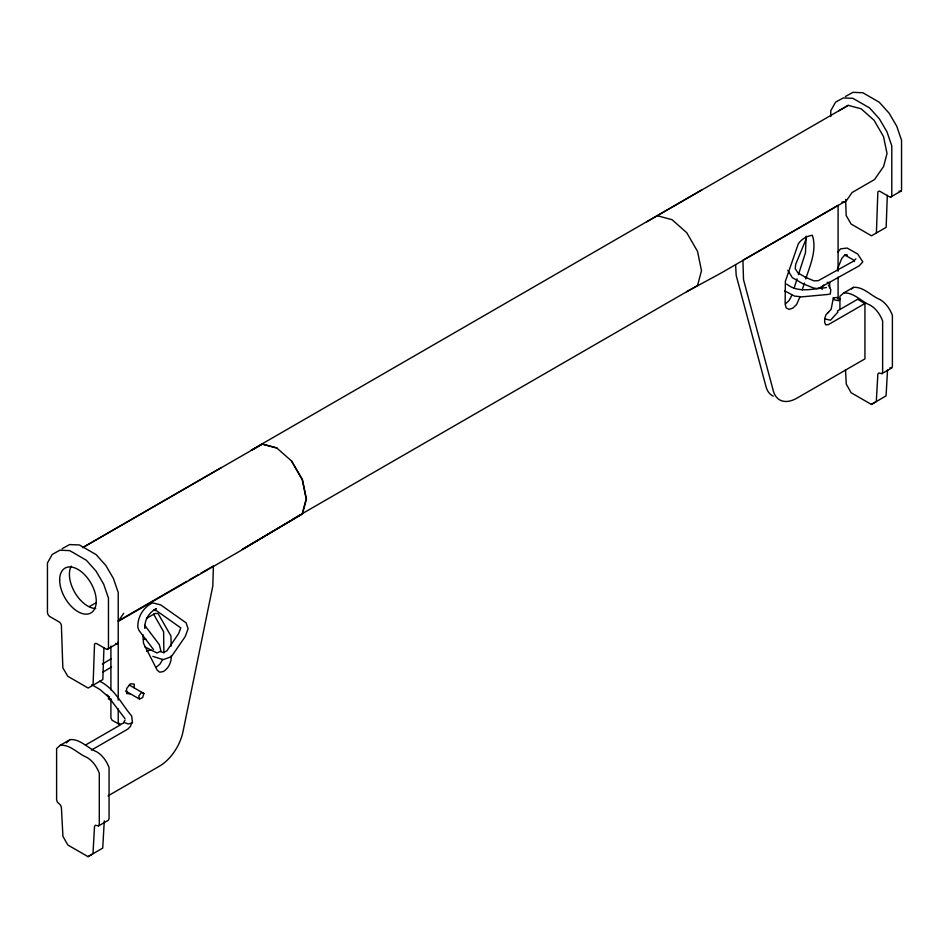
<?xml version="1.0" encoding="UTF-8"?>
<svg xmlns="http://www.w3.org/2000/svg" width="949" height="949" viewBox="0 0 949 949"><rect width="100%" height="100%" fill="white"/><g stroke="black" fill="none" stroke-linecap="round" stroke-linejoin="round"><path stroke-width="1.42" d="M142.872 634.584L143.524 643.339L157.19 670.184L159.717 672.2L163.43 671.524C168.72 668.226 171.615 661.999 171.176 655.842M163.857 652.995L163.631 631.773L153.608 614.133M171.176 646.139L170.95 635.996L158.092 613.552L155.067 613.457L146.526 618.38M838.097 271.272L838.097 205.304L742.925 260.251L743.506 279.611L773.328 390.881A34.508 19.929 -60 0 0 796.899 398.153L864.942 358.876L864.942 303.502L857.623 299.279L837.398 310.952M822.107 289.469L822.119 286.942L823.637 285.056M829.675 287.666L829.699 282.6L827.172 282.363M93.073 685.214L94.52 644.407A3.452 1.993 60 0 1 96.857 643.719L106.015 649.009A3.452 1.993 60 0 0 108.459 647.598L108.459 598.119L103.631 584.062L96.015 571.061L86.359 560.266L69.763 550.634L59.882 550.195L52.266 554.406L47.45 562.899L47.45 612.378A3.452 1.993 60 0 0 49.894 616.601L59.04 621.88A3.452 1.993 60 0 1 61.388 625.284L62.836 667.752L67.747 676.269L88.15 688.049L102.824 679.579L103.963 647.515M876.401 232.968L877.849 192.173A3.452 1.993 60 0 1 880.197 191.484L889.343 196.763A3.452 1.993 60 0 0 891.787 195.352L891.787 145.885L886.971 131.828L879.355 118.815L869.486 107.854L852.878 98.328L843.222 97.961L835.606 102.172L830.778 110.665L830.778 116.478M887.303 195.28L886.164 227.333L871.49 235.803L851.087 224.023L846.176 215.518L845.618 199.409M104.283 820.838L102.729 848.086L88.055 856.674L67.854 845.013L62.931 836.377L61.388 807.35L60.594 805.203L57.331 802.071L56.608 799.627L56.608 748.536L60.333 745.25L70.096 739.603C80.368 738.796 87.889 748.405 96.869 751.869C102.729 755.463 106.608 761.24 109.064 767.551L109.064 818.643L108.352 820.256L98.589 825.903L95.315 825.25L94.52 826.472L92.966 853.72L88.055 856.674M887.529 370.039L886.069 395.852L871.396 404.44L851.182 392.779L846.271 384.143L845.5 369.624M833.341 297.82L834.207 299.801L838.572 300.703L840.411 299.279L837.184 297.5L833.341 297.82L831.17 309.184L828.133 312.672M302.221 513.682L305.815 500.289M302.494 513.836L242.422 549.329L302.494 513.836L306.432 499.103L302.494 479.814L291.699 461.131L276.705 447.916L261.971 443.966M129.313 685.059L143.892 693.482L142.67 697.551L139.527 699.057L125.565 691.05M131.65 722.64L130.547 726.234L127.985 728.986L91.377 750.113M794.016 288.46L797.101 278.84M798.417 274.712L805.476 252.719L806.128 236.159M800.007 296.812L796.602 304.487L792.889 308.105L789.058 309.362L786.199 307.891L785.143 304.143L785.369 281.272L798.228 243.976C801.17 239.243 807.018 236.016 812.344 235.257C817.077 249.919 810.244 265.103 805.737 278.935M802.213 289.931L804.42 283.063M125.043 719.994L123.287 723.375L119.325 724.395L112.006 720.161L110.903 717.847L110.903 698.796M180.607 628.368L178.709 633.457L166.775 650.967L163.37 652.402L160.761 651.844M837.374 269.291L841.716 258.567L844.23 255.554L847.398 255.139L844.681 254.961L853.198 259.753L854.42 261.556M806.377 238.377L795.725 264.19L795.215 268.579L797.872 272.885L806.626 277.915M98.589 825.903L99.301 824.278L99.301 773.186C96.845 766.875 92.966 761.098 87.106 757.504C78.126 754.04 70.606 744.431 60.333 745.25M871.396 404.44L876.307 401.486L877.849 374.238L878.644 373.004L881.906 373.657L882.629 372.032L882.629 320.94C880.162 314.629 876.295 308.852 870.423 305.258C861.443 301.794 853.922 292.185 843.649 293.004L839.936 296.29L839.936 309.433M881.906 373.657L891.669 368.01L892.392 366.397L892.392 315.305C889.925 308.994 886.058 303.217 880.186 299.623C871.206 296.159 863.685 286.551 853.412 287.357L843.649 293.004M791.81 295.329L789.283 300.264L785.57 303.882M109.574 696.851L108.34 698.927L111.579 700.694M162.801 659.353L159.942 664.122L156.111 667.289M118.459 620.895L123.69 613.339M837.765 252.244L840.553 248.875L847.089 248.045L857.718 254.012L862.807 261.877L859.248 265.803L820.043 287.594L816.959 288.567L813.412 287.95L802.771 283.656L792.356 277.689L787.812 270.323M837.979 312.007L830.494 320.216L825.286 318.994M855.891 258.804L853.993 260.904L818.24 280.69L813.945 280.845L805.215 277.191M828.477 312.221L826.081 314.522L824.681 318.579L824.681 322.518L825.784 324.843L828.335 324.641L864.942 303.502M66.371 742.901L70.096 739.603M851.55 289.006L853.412 287.357M102.35 664.063L111.092 658.808M102.86 672.165L111.543 666.957M291.699 520.064L239.8 551.191L118.4 621.287M646.506 221.959L848.24 105.351L861.146 108.815L874.065 120.262L883.531 136.62L887.018 153.524L883.602 166.478L874.551 179.539L852.095 192.505L846.852 200.061A13.286 7.675 60 0 1 841.917 202.018M251.188 450.194L701.833 189.883M83.298 547.253L262.232 444.12L276.966 448.07M82.575 547.703L221.354 467.584M251.449 450.348L262.232 444.12M89.467 606.541L95.707 602.947M292.636 519.222L697.551 285.447L701.489 270.714L697.551 251.426L686.768 232.742L672.034 219.682L657.301 215.731M118.222 620.919L186.751 581.357M189.278 579.898L198.163 574.762M200.702 573.303L213.395 565.972L212.813 586.008L182.991 731.703A34.508 19.929 -60 0 1 159.42 766.199L108.067 795.843M844.242 201.935L720.279 273.502L686.768 291.675M107.237 649.33L117.89 643.185M890.565 197.095L901.218 190.939M85.327 745.155L120.665 724.751M838.774 110.784L848.24 105.351M845.369 96.537L852.985 92.326L862.855 92.753L879.237 102.219L889.118 113.18L896.734 126.193L901.55 140.25L901.55 189.717A3.452 1.993 60 0 1 899.106 191.129M62.029 548.771L69.645 544.56L79.514 544.987L96.122 554.631L105.778 565.414L113.394 578.427L118.222 592.484L118.222 700.089M146.609 651.251L150.689 649.792M826.449 287.511L824.883 287.772C812.012 289.077 797.741 293.004 786.685 284.083M143.536 639.377L145.921 639.258M130.44 693.873L126.644 693.553L126.62 688.511L130.404 683.79L134.2 684.099L134.224 687.883M889.96 367.868L891.669 368.01M124.034 722.355L128.151 723.98L132.492 722.924L131.709 715.985C121.46 704.122 114.402 688.227 99.55 681.192M152.86 656.388L163.145 659.662L171.318 656.708L185.15 636.684L188.116 628.724L186.134 622.864L160.654 604.857L152.504 602.876C143.275 607.313 137.285 617.241 137.854 627.503L139.017 630.48L153.536 649.591M143.892 693.482L141.508 692.485L138.815 695.925L139.527 699.057M784.74 290.928L794.515 296.064L801.727 296.871L827.172 294.522L830.316 294L830.814 289.753L828.418 285.02M144.806 646.898L156.953 652.971L160.95 651.05L159.29 644.585L144.711 625.332L144.853 628.25C144.319 620.112 149.04 612.235 156.36 608.712L153.524 610.254L156.443 610.67L180.737 627.847M91.733 684.692L99.859 689.425L109.016 697.373L107.035 695.036L124.948 718.559M291.438 460.977L302.221 479.66L306.171 498.949M119.325 724.395L118.222 722.082L118.222 708.879M838.097 277.144L838.097 299.137M735.605 264.783L736.187 275.388L766.009 386.658A34.508 19.929 -60 0 0 773.328 396.16M110.903 646.008L110.903 689.994M118.222 641.963A3.452 1.993 60 0 1 115.778 643.375M95.695 608.523A25.884 14.947 60 0 1 74.769 592.378A25.884 14.947 60 0 1 71.246 566.185M59.657 579.969A25.884 14.947 60 0 0 87.106 614.122A25.884 14.947 60 0 0 87.106 577.514A25.884 14.947 60 0 0 59.657 579.969"/></g></svg>
